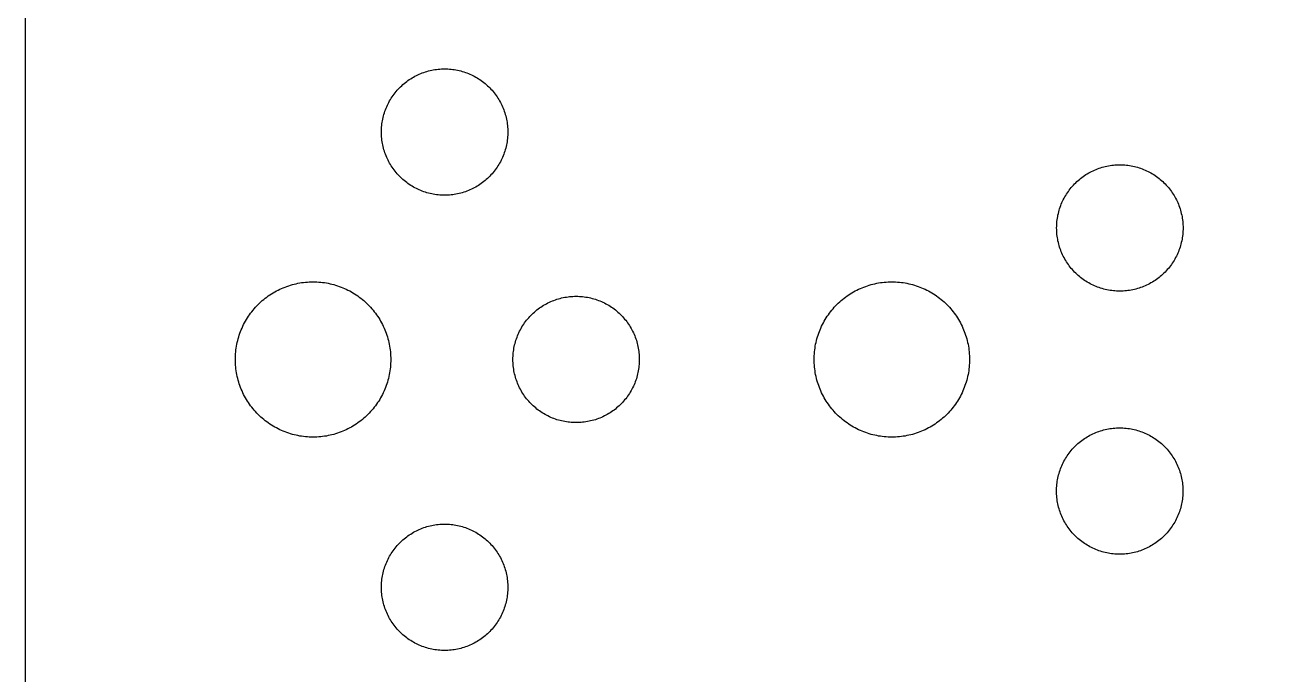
# Model space of a CAD drawing. Extents: x 3 to 63, y 0 to 129.
# Drawn here: x 2.71 to 33.02, y 27.83 to 43.52 of the extents above; entities that cross this region are included whole.
import ezdxf

# ---------------------------------------------------------------- set-up
doc = ezdxf.new("R2010")
doc.units = 0

msp = doc.modelspace()

# ---------------------------------------------------------------- linework, layer by layer
at = {"color": 5, "true_color": 0x0000ff}
msp.add_polyline3d([(63.33134, 0.3175, 0), (63.33134, 128.81762, 0), (2.71119, 128.81762, 0), (2.71119, 0.3175, 0), (63.33134, 0.3175, 0)], close=True, dxfattribs=at)
at = {"color": 34, "true_color": 0x008000}
for points in [[(2.711196, 0.3175, 0), (63.331344, 0.3175, 0), (63.331344, 128.817624, 0), (2.711196, 128.817624, 0), (2.711196, 0.3175, 0)], [(11.311128, 40.937434, 0), (11.311636, 40.976804, 0), (11.31316, 41.01592, 0), (11.3157, 41.055036, 0), (11.319256, 41.094152, 0), (11.323828, 41.133268, 0), (11.329416, 41.17213, 0), (11.335766, 41.210738, 0), (11.343386, 41.249346, 0), (11.352022, 41.2877, 0), (11.36142, 41.3258, 0), (11.371834, 41.363646, 0), (11.383264, 41.401238, 0), (11.39571, 41.438576, 0), (11.409172, 41.475406, 0), (11.423396, 41.511982, 0), (11.438636, 41.54805, 0), (11.454892, 41.583864, 0), (11.47191, 41.61917, 0), (11.489944, 41.654222, 0), (11.508994, 41.688512, 0), (11.528806, 41.722548, 0), (11.54938, 41.755822, 0), (11.57097, 41.788842, 0), (11.593322, 41.8211, 0), (11.616436, 41.85285, 0), (11.640312, 41.883838, 0), (11.665204, 41.914318, 0), (11.690604, 41.94429, 0), (11.71702, 41.973246, 0), (11.743944, 42.001694, 0), (11.771884, 42.029634, 0), (11.800332, 42.056558, 0), (11.829288, 42.082974, 0), (11.85926, 42.108374, 0), (11.88974, 42.133266, 0), (11.920728, 42.157142, 0), (11.952478, 42.180256, 0), (11.984736, 42.202608, 0), (12.017756, 42.224198, 0), (12.05103, 42.244772, 0), (12.085066, 42.264584, 0), (12.119356, 42.283634, 0), (12.154408, 42.301668, 0), (12.189714, 42.318686, 0), (12.225528, 42.334942, 0), (12.261596, 42.350182, 0), (12.298172, 42.364406, 0), (12.335002, 42.377868, 0), (12.37234, 42.390314, 0), (12.409932, 42.401744, 0), (12.447778, 42.412158, 0), (12.485878, 42.421556, 0), (12.524232, 42.430192, 0), (12.56284, 42.437812, 0), (12.601448, 42.444162, 0), (12.64031, 42.44975, 0), (12.679426, 42.454322, 0), (12.718542, 42.457878, 0), (12.757658, 42.460418, 0), (12.796774, 42.461942, 0), (12.836144, 42.46245, 0), (12.875514, 42.461942, 0), (12.91463, 42.460418, 0), (12.953746, 42.457878, 0), (12.992862, 42.454322, 0), (13.031978, 42.44975, 0), (13.07084, 42.444162, 0), (13.109448, 42.437812, 0), (13.148056, 42.430192, 0), (13.18641, 42.421556, 0), (13.22451, 42.412158, 0), (13.262356, 42.401744, 0), (13.299948, 42.390314, 0), (13.337286, 42.377868, 0), (13.374116, 42.364406, 0), (13.410692, 42.350182, 0), (13.44676, 42.334942, 0), (13.482574, 42.318686, 0), (13.51788, 42.301668, 0), (13.552932, 42.283634, 0), (13.587222, 42.264584, 0), (13.621258, 42.244772, 0), (13.654532, 42.224198, 0), (13.687552, 42.202608, 0), (13.71981, 42.180256, 0), (13.75156, 42.157142, 0), (13.782548, 42.133266, 0), (13.813028, 42.108374, 0), (13.843, 42.082974, 0), (13.871956, 42.056558, 0), (13.900404, 42.029634, 0), (13.928344, 42.001694, 0), (13.955268, 41.973246, 0), (13.981684, 41.94429, 0), (14.007084, 41.914318, 0), (14.031976, 41.883838, 0), (14.055852, 41.85285, 0), (14.078966, 41.8211, 0), (14.101318, 41.788842, 0), (14.122908, 41.755822, 0), (14.143482, 41.722548, 0), (14.163294, 41.688512, 0), (14.182344, 41.654222, 0), (14.200378, 41.61917, 0), (14.217396, 41.583864, 0), (14.233652, 41.54805, 0), (14.248892, 41.511982, 0), (14.263116, 41.475406, 0), (14.276578, 41.438576, 0), (14.289024, 41.401238, 0), (14.300454, 41.363646, 0), (14.310868, 41.3258, 0), (14.320266, 41.2877, 0), (14.328902, 41.249346, 0), (14.336522, 41.210738, 0), (14.342872, 41.17213, 0), (14.34846, 41.133268, 0), (14.353032, 41.094152, 0), (14.356588, 41.055036, 0), (14.359128, 41.01592, 0), (14.360652, 40.976804, 0), (14.36116, 40.937434, 0), (14.360652, 40.898064, 0), (14.359128, 40.858948, 0), (14.356588, 40.819832, 0), (14.353032, 40.780716, 0), (14.34846, 40.7416, 0), (14.342872, 40.702738, 0), (14.336522, 40.66413, 0), (14.328902, 40.625522, 0), (14.320266, 40.587168, 0), (14.310868, 40.549068, 0), (14.300454, 40.511222, 0), (14.289024, 40.47363, 0), (14.276578, 40.436292, 0), (14.263116, 40.399462, 0), (14.248892, 40.362886, 0), (14.233652, 40.326818, 0), (14.217396, 40.291004, 0), (14.200378, 40.255698, 0), (14.182344, 40.220646, 0), (14.163294, 40.186356, 0), (14.143482, 40.15232, 0), (14.122908, 40.119046, 0), (14.101318, 40.086026, 0), (14.078966, 40.053768, 0), (14.055852, 40.022018, 0), (14.031976, 39.99103, 0), (14.007084, 39.96055, 0), (13.981684, 39.930578, 0), (13.955268, 39.901622, 0), (13.928344, 39.873174, 0), (13.900404, 39.845234, 0), (13.871956, 39.81831, 0), (13.843, 39.791894, 0), (13.813028, 39.766494, 0), (13.782548, 39.741602, 0), (13.75156, 39.717726, 0), (13.71981, 39.694612, 0), (13.687552, 39.67226, 0), (13.654532, 39.65067, 0), (13.621258, 39.630096, 0), (13.587222, 39.610284, 0), (13.552932, 39.591234, 0), (13.51788, 39.5732, 0), (13.482574, 39.556182, 0), (13.44676, 39.539926, 0), (13.410692, 39.524686, 0), (13.374116, 39.510462, 0), (13.337286, 39.497, 0), (13.299948, 39.484554, 0), (13.262356, 39.473124, 0), (13.22451, 39.46271, 0), (13.18641, 39.453312, 0), (13.148056, 39.444676, 0), (13.109448, 39.437056, 0), (13.07084, 39.430706, 0), (13.031978, 39.425118, 0), (12.992862, 39.420546, 0), (12.953746, 39.41699, 0), (12.91463, 39.41445, 0), (12.875514, 39.412926, 0), (12.836144, 39.412418, 0), (12.796774, 39.412926, 0), (12.757658, 39.41445, 0), (12.718542, 39.41699, 0), (12.679426, 39.420546, 0), (12.64031, 39.425118, 0), (12.601448, 39.430706, 0), (12.56284, 39.437056, 0), (12.524232, 39.444676, 0), (12.485878, 39.453312, 0), (12.447778, 39.46271, 0), (12.409932, 39.473124, 0), (12.37234, 39.484554, 0), (12.335002, 39.497, 0), (12.298172, 39.510462, 0), (12.261596, 39.524686, 0), (12.225528, 39.539926, 0), (12.189714, 39.556182, 0), (12.154408, 39.5732, 0), (12.119356, 39.591234, 0), (12.085066, 39.610284, 0), (12.05103, 39.630096, 0), (12.017756, 39.65067, 0), (11.984736, 39.67226, 0), (11.952478, 39.694612, 0), (11.920728, 39.717726, 0), (11.88974, 39.741602, 0), (11.85926, 39.766494, 0), (11.829288, 39.791894, 0), (11.800332, 39.81831, 0), (11.771884, 39.845234, 0), (11.743944, 39.873174, 0), (11.71702, 39.901622, 0), (11.690604, 39.930578, 0), (11.665204, 39.96055, 0), (11.640312, 39.99103, 0), (11.616436, 40.022018, 0), (11.593322, 40.053768, 0), (11.57097, 40.086026, 0), (11.54938, 40.119046, 0), (11.528806, 40.15232, 0), (11.508994, 40.186356, 0), (11.489944, 40.220646, 0), (11.47191, 40.255698, 0), (11.454892, 40.291004, 0), (11.438636, 40.326818, 0), (11.423396, 40.362886, 0), (11.409172, 40.399462, 0), (11.39571, 40.436292, 0), (11.383264, 40.47363, 0), (11.371834, 40.511222, 0), (11.36142, 40.549068, 0), (11.352022, 40.587168, 0), (11.343386, 40.625522, 0), (11.335766, 40.66413, 0), (11.329416, 40.702738, 0), (11.323828, 40.7416, 0), (11.319256, 40.780716, 0), (11.3157, 40.819832, 0), (11.31316, 40.858948, 0), (11.311636, 40.898064, 0), (11.311128, 40.937434, 0)], [(27.609292, 38.622478, 0), (27.6098, 38.661848, 0), (27.611324, 38.700964, 0), (27.613864, 38.74008, 0), (27.61742, 38.779196, 0), (27.621992, 38.818312, 0), (27.62758, 38.857174, 0), (27.63393, 38.895782, 0), (27.64155, 38.93439, 0), (27.650186, 38.972744, 0), (27.659584, 39.010844, 0), (27.669998, 39.04869, 0), (27.681428, 39.086282, 0), (27.693874, 39.12362, 0), (27.707336, 39.16045, 0), (27.72156, 39.197026, 0), (27.7368, 39.233094, 0), (27.753056, 39.268908, 0), (27.770074, 39.304214, 0), (27.788108, 39.339266, 0), (27.807158, 39.373556, 0), (27.82697, 39.407592, 0), (27.847544, 39.440866, 0), (27.869134, 39.473886, 0), (27.891486, 39.506144, 0), (27.9146, 39.537894, 0), (27.938476, 39.568882, 0), (27.963368, 39.599362, 0), (27.988768, 39.629334, 0), (28.015184, 39.65829, 0), (28.042108, 39.686738, 0), (28.070048, 39.714678, 0), (28.098496, 39.741602, 0), (28.127452, 39.768018, 0), (28.157424, 39.793418, 0), (28.187904, 39.81831, 0), (28.218892, 39.842186, 0), (28.250642, 39.8653, 0), (28.2829, 39.887652, 0), (28.31592, 39.909242, 0), (28.349194, 39.929816, 0), (28.38323, 39.949628, 0), (28.41752, 39.968678, 0), (28.452572, 39.986712, 0), (28.487878, 40.00373, 0), (28.523692, 40.019986, 0), (28.55976, 40.035226, 0), (28.596336, 40.04945, 0), (28.633166, 40.062912, 0), (28.670504, 40.075358, 0), (28.708096, 40.086788, 0), (28.745942, 40.097202, 0), (28.784042, 40.1066, 0), (28.822396, 40.115236, 0), (28.861004, 40.122856, 0), (28.899612, 40.129206, 0), (28.938474, 40.134794, 0), (28.97759, 40.139366, 0), (29.016706, 40.142922, 0), (29.055822, 40.145462, 0), (29.094938, 40.146986, 0), (29.134308, 40.147494, 0), (29.173678, 40.146986, 0), (29.212794, 40.145462, 0), (29.25191, 40.142922, 0), (29.291026, 40.139366, 0), (29.330142, 40.134794, 0), (29.369004, 40.129206, 0), (29.407612, 40.122856, 0), (29.44622, 40.115236, 0), (29.484574, 40.1066, 0), (29.522674, 40.097202, 0), (29.56052, 40.086788, 0), (29.598112, 40.075358, 0), (29.63545, 40.062912, 0), (29.67228, 40.04945, 0), (29.708856, 40.035226, 0), (29.744924, 40.019986, 0), (29.780738, 40.00373, 0), (29.816044, 39.986712, 0), (29.851096, 39.968678, 0), (29.885386, 39.949628, 0), (29.919422, 39.929816, 0), (29.952696, 39.909242, 0), (29.985716, 39.887652, 0), (30.017974, 39.8653, 0), (30.049724, 39.842186, 0), (30.080712, 39.81831, 0), (30.111192, 39.793418, 0), (30.141164, 39.768018, 0), (30.17012, 39.741602, 0), (30.198568, 39.714678, 0), (30.226508, 39.686738, 0), (30.253432, 39.65829, 0), (30.279848, 39.629334, 0), (30.305248, 39.599362, 0), (30.33014, 39.568882, 0), (30.354016, 39.537894, 0), (30.37713, 39.506144, 0), (30.399482, 39.473886, 0), (30.421072, 39.440866, 0), (30.441646, 39.407592, 0), (30.461458, 39.373556, 0), (30.480508, 39.339266, 0), (30.498542, 39.304214, 0), (30.51556, 39.268908, 0), (30.531816, 39.233094, 0), (30.547056, 39.197026, 0), (30.56128, 39.16045, 0), (30.574742, 39.12362, 0), (30.587188, 39.086282, 0), (30.598618, 39.04869, 0), (30.609032, 39.010844, 0), (30.61843, 38.972744, 0), (30.627066, 38.93439, 0), (30.634686, 38.895782, 0), (30.641036, 38.857174, 0), (30.646624, 38.818312, 0), (30.651196, 38.779196, 0), (30.654752, 38.74008, 0), (30.657292, 38.700964, 0), (30.658816, 38.661848, 0), (30.659324, 38.622478, 0), (30.658816, 38.583108, 0), (30.657292, 38.543992, 0), (30.654752, 38.504876, 0), (30.651196, 38.46576, 0), (30.646624, 38.426644, 0), (30.641036, 38.387782, 0), (30.634686, 38.349174, 0), (30.627066, 38.310566, 0), (30.61843, 38.272212, 0), (30.609032, 38.234112, 0), (30.598618, 38.196266, 0), (30.587188, 38.158674, 0), (30.574742, 38.121336, 0), (30.56128, 38.084506, 0), (30.547056, 38.04793, 0), (30.531816, 38.011862, 0), (30.51556, 37.976048, 0), (30.498542, 37.940742, 0), (30.480508, 37.90569, 0), (30.461458, 37.8714, 0), (30.441646, 37.837364, 0), (30.421072, 37.80409, 0), (30.399482, 37.77107, 0), (30.37713, 37.738812, 0), (30.354016, 37.707062, 0), (30.33014, 37.676074, 0), (30.305248, 37.645594, 0), (30.279848, 37.615622, 0), (30.253432, 37.586666, 0), (30.226508, 37.558218, 0), (30.198568, 37.530278, 0), (30.17012, 37.503354, 0), (30.141164, 37.476938, 0), (30.111192, 37.451538, 0), (30.080712, 37.426646, 0), (30.049724, 37.40277, 0), (30.017974, 37.379656, 0), (29.985716, 37.357304, 0), (29.952696, 37.335714, 0), (29.919422, 37.31514, 0), (29.885386, 37.295328, 0), (29.851096, 37.276278, 0), (29.816044, 37.258244, 0), (29.780738, 37.241226, 0), (29.744924, 37.22497, 0), (29.708856, 37.20973, 0), (29.67228, 37.195506, 0), (29.63545, 37.182044, 0), (29.598112, 37.169598, 0), (29.56052, 37.158168, 0), (29.522674, 37.147754, 0), (29.484574, 37.138356, 0), (29.44622, 37.12972, 0), (29.407612, 37.1221, 0), (29.369004, 37.11575, 0), (29.330142, 37.110162, 0), (29.291026, 37.10559, 0), (29.25191, 37.102034, 0), (29.212794, 37.099494, 0), (29.173678, 37.09797, 0), (29.134308, 37.097462, 0), (29.094938, 37.09797, 0), (29.055822, 37.099494, 0), (29.016706, 37.102034, 0), (28.97759, 37.10559, 0), (28.938474, 37.110162, 0), (28.899612, 37.11575, 0), (28.861004, 37.1221, 0), (28.822396, 37.12972, 0), (28.784042, 37.138356, 0), (28.745942, 37.147754, 0), (28.708096, 37.158168, 0), (28.670504, 37.169598, 0), (28.633166, 37.182044, 0), (28.596336, 37.195506, 0), (28.55976, 37.20973, 0), (28.523692, 37.22497, 0), (28.487878, 37.241226, 0), (28.452572, 37.258244, 0), (28.41752, 37.276278, 0), (28.38323, 37.295328, 0), (28.349194, 37.31514, 0), (28.31592, 37.335714, 0), (28.2829, 37.357304, 0), (28.250642, 37.379656, 0), (28.218892, 37.40277, 0), (28.187904, 37.426646, 0), (28.157424, 37.451538, 0), (28.127452, 37.476938, 0), (28.098496, 37.503354, 0), (28.070048, 37.530278, 0), (28.042108, 37.558218, 0), (28.015184, 37.586666, 0), (27.988768, 37.615622, 0), (27.963368, 37.645594, 0), (27.938476, 37.676074, 0), (27.9146, 37.707062, 0), (27.891486, 37.738812, 0), (27.869134, 37.77107, 0), (27.847544, 37.80409, 0), (27.82697, 37.837364, 0), (27.807158, 37.8714, 0), (27.788108, 37.90569, 0), (27.770074, 37.940742, 0), (27.753056, 37.976048, 0), (27.7368, 38.011862, 0), (27.72156, 38.04793, 0), (27.707336, 38.084506, 0), (27.693874, 38.121336, 0), (27.681428, 38.158674, 0), (27.669998, 38.196266, 0), (27.659584, 38.234112, 0), (27.650186, 38.272212, 0), (27.64155, 38.310566, 0), (27.63393, 38.349174, 0), (27.62758, 38.387782, 0), (27.621992, 38.426644, 0), (27.61742, 38.46576, 0), (27.613864, 38.504876, 0), (27.611324, 38.543992, 0), (27.6098, 38.583108, 0), (27.609292, 38.622478, 0)], [(7.786116, 35.447478, 0), (7.786624, 35.493452, 0), (7.788402, 35.539426, 0), (7.791196, 35.5854, 0), (7.79526, 35.631374, 0), (7.80034, 35.677094, 0), (7.806436, 35.72256, 0), (7.813802, 35.768026, 0), (7.822184, 35.813238, 0), (7.831582, 35.858196, 0), (7.84225, 35.903154, 0), (7.853934, 35.947604, 0), (7.866888, 35.9918, 0), (7.880858, 36.035742, 0), (7.895844, 36.079176, 0), (7.911846, 36.122356, 0), (7.928864, 36.165028, 0), (7.946898, 36.207192, 0), (7.966202, 36.249102, 0), (7.986268, 36.290504, 0), (8.007604, 36.331398, 0), (8.029702, 36.371784, 0), (8.052816, 36.411408, 0), (8.076946, 36.450524, 0), (8.102092, 36.489132, 0), (8.128254, 36.527232, 0), (8.155178, 36.564316, 0), (8.182864, 36.601146, 0), (8.21182, 36.63696, 0), (8.241284, 36.672266, 0), (8.271764, 36.706556, 0), (8.30326, 36.740338, 0), (8.335264, 36.773358, 0), (8.368284, 36.805362, 0), (8.402066, 36.836858, 0), (8.436356, 36.867338, 0), (8.471662, 36.896802, 0), (8.507476, 36.925758, 0), (8.544306, 36.953444, 0), (8.58139, 36.980368, 0), (8.61949, 37.00653, 0), (8.658098, 37.031676, 0), (8.697214, 37.055806, 0), (8.736838, 37.07892, 0), (8.777224, 37.101018, 0), (8.818118, 37.122354, 0), (8.85952, 37.14242, 0), (8.90143, 37.161724, 0), (8.943594, 37.179758, 0), (8.986266, 37.196776, 0), (9.029446, 37.212778, 0), (9.07288, 37.227764, 0), (9.116822, 37.241734, 0), (9.161018, 37.254688, 0), (9.205468, 37.266372, 0), (9.250426, 37.27704, 0), (9.295384, 37.286438, 0), (9.340596, 37.29482, 0), (9.386062, 37.302186, 0), (9.431528, 37.308282, 0), (9.477248, 37.313362, 0), (9.523222, 37.317426, 0), (9.569196, 37.32022, 0), (9.61517, 37.321998, 0), (9.661144, 37.322506, 0), (9.707118, 37.321998, 0), (9.753092, 37.32022, 0), (9.799066, 37.317426, 0), (9.84504, 37.313362, 0), (9.89076, 37.308282, 0), (9.936226, 37.302186, 0), (9.981692, 37.29482, 0), (10.026904, 37.286438, 0), (10.071862, 37.27704, 0), (10.11682, 37.266372, 0), (10.16127, 37.254688, 0), (10.205466, 37.241734, 0), (10.249408, 37.227764, 0), (10.292842, 37.212778, 0), (10.336022, 37.196776, 0), (10.378694, 37.179758, 0), (10.420858, 37.161724, 0), (10.462768, 37.14242, 0), (10.50417, 37.122354, 0), (10.545064, 37.101018, 0), (10.58545, 37.07892, 0), (10.625074, 37.055806, 0), (10.66419, 37.031676, 0), (10.702798, 37.00653, 0), (10.740898, 36.980368, 0), (10.777982, 36.953444, 0), (10.814812, 36.925758, 0), (10.850626, 36.896802, 0), (10.885932, 36.867338, 0), (10.920222, 36.836858, 0), (10.954004, 36.805362, 0), (10.987024, 36.773358, 0), (11.019028, 36.740338, 0), (11.050524, 36.706556, 0), (11.081004, 36.672266, 0), (11.110468, 36.63696, 0), (11.139424, 36.601146, 0), (11.16711, 36.564316, 0), (11.194034, 36.527232, 0), (11.220196, 36.489132, 0), (11.245342, 36.450524, 0), (11.269472, 36.411408, 0), (11.292586, 36.371784, 0), (11.314684, 36.331398, 0), (11.33602, 36.290504, 0), (11.356086, 36.249102, 0), (11.37539, 36.207192, 0), (11.393424, 36.165028, 0), (11.410442, 36.122356, 0), (11.426444, 36.079176, 0), (11.44143, 36.035742, 0), (11.4554, 35.9918, 0), (11.468354, 35.947604, 0), (11.480038, 35.903154, 0), (11.490706, 35.858196, 0), (11.500104, 35.813238, 0), (11.508486, 35.768026, 0), (11.515852, 35.72256, 0), (11.521948, 35.677094, 0), (11.527028, 35.631374, 0), (11.531092, 35.5854, 0), (11.533886, 35.539426, 0), (11.535664, 35.493452, 0), (11.536172, 35.447478, 0), (11.535664, 35.401504, 0), (11.533886, 35.35553, 0), (11.531092, 35.309556, 0), (11.527028, 35.263582, 0), (11.521948, 35.217862, 0), (11.515852, 35.172396, 0), (11.508486, 35.12693, 0), (11.500104, 35.081718, 0), (11.490706, 35.03676, 0), (11.480038, 34.991802, 0), (11.468354, 34.947352, 0), (11.4554, 34.903156, 0), (11.44143, 34.859214, 0), (11.426444, 34.81578, 0), (11.410442, 34.7726, 0), (11.393424, 34.729928, 0), (11.37539, 34.687764, 0), (11.356086, 34.645854, 0), (11.33602, 34.604452, 0), (11.314684, 34.563558, 0), (11.292586, 34.523172, 0), (11.269472, 34.483548, 0), (11.245342, 34.444432, 0), (11.220196, 34.405824, 0), (11.194034, 34.367724, 0), (11.16711, 34.33064, 0), (11.139424, 34.29381, 0), (11.110468, 34.257996, 0), (11.081004, 34.22269, 0), (11.050524, 34.1884, 0), (11.019028, 34.154618, 0), (10.987024, 34.121598, 0), (10.954004, 34.089594, 0), (10.920222, 34.058098, 0), (10.885932, 34.027618, 0), (10.850626, 33.998154, 0), (10.814812, 33.969198, 0), (10.777982, 33.941512, 0), (10.740898, 33.914588, 0), (10.702798, 33.888426, 0), (10.66419, 33.86328, 0), (10.625074, 33.83915, 0), (10.58545, 33.816036, 0), (10.545064, 33.793938, 0), (10.50417, 33.772602, 0), (10.462768, 33.752536, 0), (10.420858, 33.733232, 0), (10.378694, 33.715198, 0), (10.336022, 33.69818, 0), (10.292842, 33.682178, 0), (10.249408, 33.667192, 0), (10.205466, 33.653222, 0), (10.16127, 33.640268, 0), (10.11682, 33.628584, 0), (10.071862, 33.617916, 0), (10.026904, 33.608518, 0), (9.981692, 33.600136, 0), (9.936226, 33.59277, 0), (9.89076, 33.586674, 0), (9.84504, 33.581594, 0), (9.799066, 33.57753, 0), (9.753092, 33.574736, 0), (9.707118, 33.572958, 0), (9.661144, 33.57245, 0), (9.61517, 33.572958, 0), (9.569196, 33.574736, 0), (9.523222, 33.57753, 0), (9.477248, 33.581594, 0), (9.431528, 33.586674, 0), (9.386062, 33.59277, 0), (9.340596, 33.600136, 0), (9.295384, 33.608518, 0), (9.250426, 33.617916, 0), (9.205468, 33.628584, 0), (9.161018, 33.640268, 0), (9.116822, 33.653222, 0), (9.07288, 33.667192, 0), (9.029446, 33.682178, 0), (8.986266, 33.69818, 0), (8.943594, 33.715198, 0), (8.90143, 33.733232, 0), (8.85952, 33.752536, 0), (8.818118, 33.772602, 0), (8.777224, 33.793938, 0), (8.736838, 33.816036, 0), (8.697214, 33.83915, 0), (8.658098, 33.86328, 0), (8.61949, 33.888426, 0), (8.58139, 33.914588, 0), (8.544306, 33.941512, 0), (8.507476, 33.969198, 0), (8.471662, 33.998154, 0), (8.436356, 34.027618, 0), (8.402066, 34.058098, 0), (8.368284, 34.089594, 0), (8.335264, 34.121598, 0), (8.30326, 34.154618, 0), (8.271764, 34.1884, 0), (8.241284, 34.22269, 0), (8.21182, 34.257996, 0), (8.182864, 34.29381, 0), (8.155178, 34.33064, 0), (8.128254, 34.367724, 0), (8.102092, 34.405824, 0), (8.076946, 34.444432, 0), (8.052816, 34.483548, 0), (8.029702, 34.523172, 0), (8.007604, 34.563558, 0), (7.986268, 34.604452, 0), (7.966202, 34.645854, 0), (7.946898, 34.687764, 0), (7.928864, 34.729928, 0), (7.911846, 34.7726, 0), (7.895844, 34.81578, 0), (7.880858, 34.859214, 0), (7.866888, 34.903156, 0), (7.853934, 34.947352, 0), (7.84225, 34.991802, 0), (7.831582, 35.03676, 0), (7.822184, 35.081718, 0), (7.813802, 35.12693, 0), (7.806436, 35.172396, 0), (7.80034, 35.217862, 0), (7.79526, 35.263582, 0), (7.791196, 35.309556, 0), (7.788402, 35.35553, 0), (7.786624, 35.401504, 0), (7.786116, 35.447478, 0)], [(21.756116, 35.447478, 0), (21.756624, 35.493452, 0), (21.758402, 35.539426, 0), (21.761196, 35.5854, 0), (21.76526, 35.631374, 0), (21.77034, 35.677094, 0), (21.776436, 35.72256, 0), (21.783802, 35.768026, 0), (21.792184, 35.813238, 0), (21.801582, 35.858196, 0), (21.81225, 35.903154, 0), (21.823934, 35.947604, 0), (21.836888, 35.9918, 0), (21.850858, 36.035742, 0), (21.865844, 36.079176, 0), (21.881846, 36.122356, 0), (21.898864, 36.165028, 0), (21.916898, 36.207192, 0), (21.936202, 36.249102, 0), (21.956268, 36.290504, 0), (21.977604, 36.331398, 0), (21.999702, 36.371784, 0), (22.022816, 36.411408, 0), (22.046946, 36.450524, 0), (22.072092, 36.489132, 0), (22.098254, 36.527232, 0), (22.125178, 36.564316, 0), (22.152864, 36.601146, 0), (22.18182, 36.63696, 0), (22.211284, 36.672266, 0), (22.241764, 36.706556, 0), (22.27326, 36.740338, 0), (22.305264, 36.773358, 0), (22.338284, 36.805362, 0), (22.372066, 36.836858, 0), (22.406356, 36.867338, 0), (22.441662, 36.896802, 0), (22.477476, 36.925758, 0), (22.514306, 36.953444, 0), (22.55139, 36.980368, 0), (22.58949, 37.00653, 0), (22.628098, 37.031676, 0), (22.667214, 37.055806, 0), (22.706838, 37.07892, 0), (22.747224, 37.101018, 0), (22.788118, 37.122354, 0), (22.82952, 37.14242, 0), (22.87143, 37.161724, 0), (22.913594, 37.179758, 0), (22.956266, 37.196776, 0), (22.999446, 37.212778, 0), (23.04288, 37.227764, 0), (23.086822, 37.241734, 0), (23.131018, 37.254688, 0), (23.175468, 37.266372, 0), (23.220426, 37.27704, 0), (23.265384, 37.286438, 0), (23.310596, 37.29482, 0), (23.356062, 37.302186, 0), (23.401528, 37.308282, 0), (23.447248, 37.313362, 0), (23.493222, 37.317426, 0), (23.539196, 37.32022, 0), (23.58517, 37.321998, 0), (23.631144, 37.322506, 0), (23.677118, 37.321998, 0), (23.723092, 37.32022, 0), (23.769066, 37.317426, 0), (23.81504, 37.313362, 0), (23.86076, 37.308282, 0), (23.906226, 37.302186, 0), (23.951692, 37.29482, 0), (23.996904, 37.286438, 0), (24.041862, 37.27704, 0), (24.08682, 37.266372, 0), (24.13127, 37.254688, 0), (24.175466, 37.241734, 0), (24.219408, 37.227764, 0), (24.262842, 37.212778, 0), (24.306022, 37.196776, 0), (24.348694, 37.179758, 0), (24.390858, 37.161724, 0), (24.432768, 37.14242, 0), (24.47417, 37.122354, 0), (24.515064, 37.101018, 0), (24.55545, 37.07892, 0), (24.595074, 37.055806, 0), (24.63419, 37.031676, 0), (24.672798, 37.00653, 0), (24.710898, 36.980368, 0), (24.747982, 36.953444, 0), (24.784812, 36.925758, 0), (24.820626, 36.896802, 0), (24.855932, 36.867338, 0), (24.890222, 36.836858, 0), (24.924004, 36.805362, 0), (24.957024, 36.773358, 0), (24.989028, 36.740338, 0), (25.020524, 36.706556, 0), (25.051004, 36.672266, 0), (25.080468, 36.63696, 0), (25.109424, 36.601146, 0), (25.13711, 36.564316, 0), (25.164034, 36.527232, 0), (25.190196, 36.489132, 0), (25.215342, 36.450524, 0), (25.239472, 36.411408, 0), (25.262586, 36.371784, 0), (25.284684, 36.331398, 0), (25.30602, 36.290504, 0), (25.326086, 36.249102, 0), (25.34539, 36.207192, 0), (25.363424, 36.165028, 0), (25.380442, 36.122356, 0), (25.396444, 36.079176, 0), (25.41143, 36.035742, 0), (25.4254, 35.9918, 0), (25.438354, 35.947604, 0), (25.450038, 35.903154, 0), (25.460706, 35.858196, 0), (25.470104, 35.813238, 0), (25.478486, 35.768026, 0), (25.485852, 35.72256, 0), (25.491948, 35.677094, 0), (25.497028, 35.631374, 0), (25.501092, 35.5854, 0), (25.503886, 35.539426, 0), (25.505664, 35.493452, 0), (25.506172, 35.447478, 0), (25.505664, 35.401504, 0), (25.503886, 35.35553, 0), (25.501092, 35.309556, 0), (25.497028, 35.263582, 0), (25.491948, 35.217862, 0), (25.485852, 35.172396, 0), (25.478486, 35.12693, 0), (25.470104, 35.081718, 0), (25.460706, 35.03676, 0), (25.450038, 34.991802, 0), (25.438354, 34.947352, 0), (25.4254, 34.903156, 0), (25.41143, 34.859214, 0), (25.396444, 34.81578, 0), (25.380442, 34.7726, 0), (25.363424, 34.729928, 0), (25.34539, 34.687764, 0), (25.326086, 34.645854, 0), (25.30602, 34.604452, 0), (25.284684, 34.563558, 0), (25.262586, 34.523172, 0), (25.239472, 34.483548, 0), (25.215342, 34.444432, 0), (25.190196, 34.405824, 0), (25.164034, 34.367724, 0), (25.13711, 34.33064, 0), (25.109424, 34.29381, 0), (25.080468, 34.257996, 0), (25.051004, 34.22269, 0), (25.020524, 34.1884, 0), (24.989028, 34.154618, 0), (24.957024, 34.121598, 0), (24.924004, 34.089594, 0), (24.890222, 34.058098, 0), (24.855932, 34.027618, 0), (24.820626, 33.998154, 0), (24.784812, 33.969198, 0), (24.747982, 33.941512, 0), (24.710898, 33.914588, 0), (24.672798, 33.888426, 0), (24.63419, 33.86328, 0), (24.595074, 33.83915, 0), (24.55545, 33.816036, 0), (24.515064, 33.793938, 0), (24.47417, 33.772602, 0), (24.432768, 33.752536, 0), (24.390858, 33.733232, 0), (24.348694, 33.715198, 0), (24.306022, 33.69818, 0), (24.262842, 33.682178, 0), (24.219408, 33.667192, 0), (24.175466, 33.653222, 0), (24.13127, 33.640268, 0), (24.08682, 33.628584, 0), (24.041862, 33.617916, 0), (23.996904, 33.608518, 0), (23.951692, 33.600136, 0), (23.906226, 33.59277, 0), (23.86076, 33.586674, 0), (23.81504, 33.581594, 0), (23.769066, 33.57753, 0), (23.723092, 33.574736, 0), (23.677118, 33.572958, 0), (23.631144, 33.57245, 0), (23.58517, 33.572958, 0), (23.539196, 33.574736, 0), (23.493222, 33.57753, 0), (23.447248, 33.581594, 0), (23.401528, 33.586674, 0), (23.356062, 33.59277, 0), (23.310596, 33.600136, 0), (23.265384, 33.608518, 0), (23.220426, 33.617916, 0), (23.175468, 33.628584, 0), (23.131018, 33.640268, 0), (23.086822, 33.653222, 0), (23.04288, 33.667192, 0), (22.999446, 33.682178, 0), (22.956266, 33.69818, 0), (22.913594, 33.715198, 0), (22.87143, 33.733232, 0), (22.82952, 33.752536, 0), (22.788118, 33.772602, 0), (22.747224, 33.793938, 0), (22.706838, 33.816036, 0), (22.667214, 33.83915, 0), (22.628098, 33.86328, 0), (22.58949, 33.888426, 0), (22.55139, 33.914588, 0), (22.514306, 33.941512, 0), (22.477476, 33.969198, 0), (22.441662, 33.998154, 0), (22.406356, 34.027618, 0), (22.372066, 34.058098, 0), (22.338284, 34.089594, 0), (22.305264, 34.121598, 0), (22.27326, 34.154618, 0), (22.241764, 34.1884, 0), (22.211284, 34.22269, 0), (22.18182, 34.257996, 0), (22.152864, 34.29381, 0), (22.125178, 34.33064, 0), (22.098254, 34.367724, 0), (22.072092, 34.405824, 0), (22.046946, 34.444432, 0), (22.022816, 34.483548, 0), (21.999702, 34.523172, 0), (21.977604, 34.563558, 0), (21.956268, 34.604452, 0), (21.936202, 34.645854, 0), (21.916898, 34.687764, 0), (21.898864, 34.729928, 0), (21.881846, 34.7726, 0), (21.865844, 34.81578, 0), (21.850858, 34.859214, 0), (21.836888, 34.903156, 0), (21.823934, 34.947352, 0), (21.81225, 34.991802, 0), (21.801582, 35.03676, 0), (21.792184, 35.081718, 0), (21.783802, 35.12693, 0), (21.776436, 35.172396, 0), (21.77034, 35.217862, 0), (21.76526, 35.263582, 0), (21.761196, 35.309556, 0), (21.758402, 35.35553, 0), (21.756624, 35.401504, 0), (21.756116, 35.447478, 0)], [(14.486128, 35.447478, 0), (14.486636, 35.486848, 0), (14.48816, 35.525964, 0), (14.4907, 35.56508, 0), (14.494256, 35.604196, 0), (14.498828, 35.643312, 0), (14.504416, 35.682174, 0), (14.510766, 35.720782, 0), (14.518386, 35.75939, 0), (14.527022, 35.797744, 0), (14.53642, 35.835844, 0), (14.546834, 35.87369, 0), (14.558264, 35.911282, 0), (14.57071, 35.94862, 0), (14.584172, 35.98545, 0), (14.598396, 36.022026, 0), (14.613636, 36.058094, 0), (14.629892, 36.093908, 0), (14.64691, 36.129214, 0), (14.664944, 36.164266, 0), (14.683994, 36.198556, 0), (14.703806, 36.232592, 0), (14.72438, 36.265866, 0), (14.74597, 36.298886, 0), (14.768322, 36.331144, 0), (14.791436, 36.362894, 0), (14.815312, 36.393882, 0), (14.840204, 36.424362, 0), (14.865604, 36.454334, 0), (14.89202, 36.48329, 0), (14.918944, 36.511738, 0), (14.946884, 36.539678, 0), (14.975332, 36.566602, 0), (15.004288, 36.593018, 0), (15.03426, 36.618418, 0), (15.06474, 36.64331, 0), (15.095728, 36.667186, 0), (15.127478, 36.6903, 0), (15.159736, 36.712652, 0), (15.192756, 36.734242, 0), (15.22603, 36.754816, 0), (15.260066, 36.774628, 0), (15.294356, 36.793678, 0), (15.329408, 36.811712, 0), (15.364714, 36.82873, 0), (15.400528, 36.844986, 0), (15.436596, 36.860226, 0), (15.473172, 36.87445, 0), (15.510002, 36.887912, 0), (15.54734, 36.900358, 0), (15.584932, 36.911788, 0), (15.622778, 36.922202, 0), (15.660878, 36.9316, 0), (15.699232, 36.940236, 0), (15.73784, 36.947856, 0), (15.776448, 36.954206, 0), (15.81531, 36.959794, 0), (15.854426, 36.964366, 0), (15.893542, 36.967922, 0), (15.932658, 36.970462, 0), (15.971774, 36.971986, 0), (16.011144, 36.972494, 0), (16.050514, 36.971986, 0), (16.08963, 36.970462, 0), (16.128746, 36.967922, 0), (16.167862, 36.964366, 0), (16.206978, 36.959794, 0), (16.24584, 36.954206, 0), (16.284448, 36.947856, 0), (16.323056, 36.940236, 0), (16.36141, 36.9316, 0), (16.39951, 36.922202, 0), (16.437356, 36.911788, 0), (16.474948, 36.900358, 0), (16.512286, 36.887912, 0), (16.549116, 36.87445, 0), (16.585692, 36.860226, 0), (16.62176, 36.844986, 0), (16.657574, 36.82873, 0), (16.69288, 36.811712, 0), (16.727932, 36.793678, 0), (16.762222, 36.774628, 0), (16.796258, 36.754816, 0), (16.829532, 36.734242, 0), (16.862552, 36.712652, 0), (16.89481, 36.6903, 0), (16.92656, 36.667186, 0), (16.957548, 36.64331, 0), (16.988028, 36.618418, 0), (17.018, 36.593018, 0), (17.046956, 36.566602, 0), (17.075404, 36.539678, 0), (17.103344, 36.511738, 0), (17.130268, 36.48329, 0), (17.156684, 36.454334, 0), (17.182084, 36.424362, 0), (17.206976, 36.393882, 0), (17.230852, 36.362894, 0), (17.253966, 36.331144, 0), (17.276318, 36.298886, 0), (17.297908, 36.265866, 0), (17.318482, 36.232592, 0), (17.338294, 36.198556, 0), (17.357344, 36.164266, 0), (17.375378, 36.129214, 0), (17.392396, 36.093908, 0), (17.408652, 36.058094, 0), (17.423892, 36.022026, 0), (17.438116, 35.98545, 0), (17.451578, 35.94862, 0), (17.464024, 35.911282, 0), (17.475454, 35.87369, 0), (17.485868, 35.835844, 0), (17.495266, 35.797744, 0), (17.503902, 35.75939, 0), (17.511522, 35.720782, 0), (17.517872, 35.682174, 0), (17.52346, 35.643312, 0), (17.528032, 35.604196, 0), (17.531588, 35.56508, 0), (17.534128, 35.525964, 0), (17.535652, 35.486848, 0), (17.53616, 35.447478, 0), (17.535652, 35.408108, 0), (17.534128, 35.368992, 0), (17.531588, 35.329876, 0), (17.528032, 35.29076, 0), (17.52346, 35.251644, 0), (17.517872, 35.212782, 0), (17.511522, 35.174174, 0), (17.503902, 35.135566, 0), (17.495266, 35.097212, 0), (17.485868, 35.059112, 0), (17.475454, 35.021266, 0), (17.464024, 34.983674, 0), (17.451578, 34.946336, 0), (17.438116, 34.909506, 0), (17.423892, 34.87293, 0), (17.408652, 34.836862, 0), (17.392396, 34.801048, 0), (17.375378, 34.765742, 0), (17.357344, 34.73069, 0), (17.338294, 34.6964, 0), (17.318482, 34.662364, 0), (17.297908, 34.62909, 0), (17.276318, 34.59607, 0), (17.253966, 34.563812, 0), (17.230852, 34.532062, 0), (17.206976, 34.501074, 0), (17.182084, 34.470594, 0), (17.156684, 34.440622, 0), (17.130268, 34.411666, 0), (17.103344, 34.383218, 0), (17.075404, 34.355278, 0), (17.046956, 34.328354, 0), (17.018, 34.301938, 0), (16.988028, 34.276538, 0), (16.957548, 34.251646, 0), (16.92656, 34.22777, 0), (16.89481, 34.204656, 0), (16.862552, 34.182304, 0), (16.829532, 34.160714, 0), (16.796258, 34.14014, 0), (16.762222, 34.120328, 0), (16.727932, 34.101278, 0), (16.69288, 34.083244, 0), (16.657574, 34.066226, 0), (16.62176, 34.04997, 0), (16.585692, 34.03473, 0), (16.549116, 34.020506, 0), (16.512286, 34.007044, 0), (16.474948, 33.994598, 0), (16.437356, 33.983168, 0), (16.39951, 33.972754, 0), (16.36141, 33.963356, 0), (16.323056, 33.95472, 0), (16.284448, 33.9471, 0), (16.24584, 33.94075, 0), (16.206978, 33.935162, 0), (16.167862, 33.93059, 0), (16.128746, 33.927034, 0), (16.08963, 33.924494, 0), (16.050514, 33.92297, 0), (16.011144, 33.922462, 0), (15.971774, 33.92297, 0), (15.932658, 33.924494, 0), (15.893542, 33.927034, 0), (15.854426, 33.93059, 0), (15.81531, 33.935162, 0), (15.776448, 33.94075, 0), (15.73784, 33.9471, 0), (15.699232, 33.95472, 0), (15.660878, 33.963356, 0), (15.622778, 33.972754, 0), (15.584932, 33.983168, 0), (15.54734, 33.994598, 0), (15.510002, 34.007044, 0), (15.473172, 34.020506, 0), (15.436596, 34.03473, 0), (15.400528, 34.04997, 0), (15.364714, 34.066226, 0), (15.329408, 34.083244, 0), (15.294356, 34.101278, 0), (15.260066, 34.120328, 0), (15.22603, 34.14014, 0), (15.192756, 34.160714, 0), (15.159736, 34.182304, 0), (15.127478, 34.204656, 0), (15.095728, 34.22777, 0), (15.06474, 34.251646, 0), (15.03426, 34.276538, 0), (15.004288, 34.301938, 0), (14.975332, 34.328354, 0), (14.946884, 34.355278, 0), (14.918944, 34.383218, 0), (14.89202, 34.411666, 0), (14.865604, 34.440622, 0), (14.840204, 34.470594, 0), (14.815312, 34.501074, 0), (14.791436, 34.532062, 0), (14.768322, 34.563812, 0), (14.74597, 34.59607, 0), (14.72438, 34.62909, 0), (14.703806, 34.662364, 0), (14.683994, 34.6964, 0), (14.664944, 34.73069, 0), (14.64691, 34.765742, 0), (14.629892, 34.801048, 0), (14.613636, 34.836862, 0), (14.598396, 34.87293, 0), (14.584172, 34.909506, 0), (14.57071, 34.946336, 0), (14.558264, 34.983674, 0), (14.546834, 35.021266, 0), (14.53642, 35.059112, 0), (14.527022, 35.097212, 0), (14.518386, 35.135566, 0), (14.510766, 35.174174, 0), (14.504416, 35.212782, 0), (14.498828, 35.251644, 0), (14.494256, 35.29076, 0), (14.4907, 35.329876, 0), (14.48816, 35.368992, 0), (14.486636, 35.408108, 0), (14.486128, 35.447478, 0)], [(27.605482, 32.272478, 0), (27.60599, 32.311848, 0), (27.607514, 32.350964, 0), (27.610054, 32.39008, 0), (27.61361, 32.429196, 0), (27.618182, 32.468312, 0), (27.62377, 32.507174, 0), (27.63012, 32.545782, 0), (27.63774, 32.58439, 0), (27.646376, 32.622744, 0), (27.655774, 32.660844, 0), (27.666188, 32.69869, 0), (27.677618, 32.736282, 0), (27.690064, 32.77362, 0), (27.703526, 32.81045, 0), (27.71775, 32.847026, 0), (27.73299, 32.883094, 0), (27.749246, 32.918908, 0), (27.766264, 32.954214, 0), (27.784298, 32.989266, 0), (27.803348, 33.023556, 0), (27.82316, 33.057592, 0), (27.843734, 33.090866, 0), (27.865324, 33.123886, 0), (27.887676, 33.156144, 0), (27.91079, 33.187894, 0), (27.934666, 33.218882, 0), (27.959558, 33.249362, 0), (27.984958, 33.279334, 0), (28.011374, 33.30829, 0), (28.038298, 33.336738, 0), (28.066238, 33.364678, 0), (28.094686, 33.391602, 0), (28.123642, 33.418018, 0), (28.153614, 33.443418, 0), (28.184094, 33.46831, 0), (28.215082, 33.492186, 0), (28.246832, 33.5153, 0), (28.27909, 33.537652, 0), (28.31211, 33.559242, 0), (28.345384, 33.579816, 0), (28.37942, 33.599628, 0), (28.41371, 33.618678, 0), (28.448762, 33.636712, 0), (28.484068, 33.65373, 0), (28.519882, 33.669986, 0), (28.55595, 33.685226, 0), (28.592526, 33.69945, 0), (28.629356, 33.712912, 0), (28.666694, 33.725358, 0), (28.704286, 33.736788, 0), (28.742132, 33.747202, 0), (28.780232, 33.7566, 0), (28.818586, 33.765236, 0), (28.857194, 33.772856, 0), (28.895802, 33.779206, 0), (28.934664, 33.784794, 0), (28.97378, 33.789366, 0), (29.012896, 33.792922, 0), (29.052012, 33.795462, 0), (29.091128, 33.796986, 0), (29.130498, 33.797494, 0), (29.169868, 33.796986, 0), (29.208984, 33.795462, 0), (29.2481, 33.792922, 0), (29.287216, 33.789366, 0), (29.326332, 33.784794, 0), (29.365194, 33.779206, 0), (29.403802, 33.772856, 0), (29.44241, 33.765236, 0), (29.480764, 33.7566, 0), (29.518864, 33.747202, 0), (29.55671, 33.736788, 0), (29.594302, 33.725358, 0), (29.63164, 33.712912, 0), (29.66847, 33.69945, 0), (29.705046, 33.685226, 0), (29.741114, 33.669986, 0), (29.776928, 33.65373, 0), (29.812234, 33.636712, 0), (29.847286, 33.618678, 0), (29.881576, 33.599628, 0), (29.915612, 33.579816, 0), (29.948886, 33.559242, 0), (29.981906, 33.537652, 0), (30.014164, 33.5153, 0), (30.045914, 33.492186, 0), (30.076902, 33.46831, 0), (30.107382, 33.443418, 0), (30.137354, 33.418018, 0), (30.16631, 33.391602, 0), (30.194758, 33.364678, 0), (30.222698, 33.336738, 0), (30.249622, 33.30829, 0), (30.276038, 33.279334, 0), (30.301438, 33.249362, 0), (30.32633, 33.218882, 0), (30.350206, 33.187894, 0), (30.37332, 33.156144, 0), (30.395672, 33.123886, 0), (30.417262, 33.090866, 0), (30.437836, 33.057592, 0), (30.457648, 33.023556, 0), (30.476698, 32.989266, 0), (30.494732, 32.954214, 0), (30.51175, 32.918908, 0), (30.528006, 32.883094, 0), (30.543246, 32.847026, 0), (30.55747, 32.81045, 0), (30.570932, 32.77362, 0), (30.583378, 32.736282, 0), (30.594808, 32.69869, 0), (30.605222, 32.660844, 0), (30.61462, 32.622744, 0), (30.623256, 32.58439, 0), (30.630876, 32.545782, 0), (30.637226, 32.507174, 0), (30.642814, 32.468312, 0), (30.647386, 32.429196, 0), (30.650942, 32.39008, 0), (30.653482, 32.350964, 0), (30.655006, 32.311848, 0), (30.655514, 32.272478, 0), (30.655006, 32.233108, 0), (30.653482, 32.193992, 0), (30.650942, 32.154876, 0), (30.647386, 32.11576, 0), (30.642814, 32.076644, 0), (30.637226, 32.037782, 0), (30.630876, 31.999174, 0), (30.623256, 31.960566, 0), (30.61462, 31.922212, 0), (30.605222, 31.884112, 0), (30.594808, 31.846266, 0), (30.583378, 31.808674, 0), (30.570932, 31.771336, 0), (30.55747, 31.734506, 0), (30.543246, 31.69793, 0), (30.528006, 31.661862, 0), (30.51175, 31.626048, 0), (30.494732, 31.590742, 0), (30.476698, 31.55569, 0), (30.457648, 31.5214, 0), (30.437836, 31.487364, 0), (30.417262, 31.45409, 0), (30.395672, 31.42107, 0), (30.37332, 31.388812, 0), (30.350206, 31.357062, 0), (30.32633, 31.326074, 0), (30.301438, 31.295594, 0), (30.276038, 31.265622, 0), (30.249622, 31.236666, 0), (30.222698, 31.208218, 0), (30.194758, 31.180278, 0), (30.16631, 31.153354, 0), (30.137354, 31.126938, 0), (30.107382, 31.101538, 0), (30.076902, 31.076646, 0), (30.045914, 31.05277, 0), (30.014164, 31.029656, 0), (29.981906, 31.007304, 0), (29.948886, 30.985714, 0), (29.915612, 30.96514, 0), (29.881576, 30.945328, 0), (29.847286, 30.926278, 0), (29.812234, 30.908244, 0), (29.776928, 30.891226, 0), (29.741114, 30.87497, 0), (29.705046, 30.85973, 0), (29.66847, 30.845506, 0), (29.63164, 30.832044, 0), (29.594302, 30.819598, 0), (29.55671, 30.808168, 0), (29.518864, 30.797754, 0), (29.480764, 30.788356, 0), (29.44241, 30.77972, 0), (29.403802, 30.7721, 0), (29.365194, 30.76575, 0), (29.326332, 30.760162, 0), (29.287216, 30.75559, 0), (29.2481, 30.752034, 0), (29.208984, 30.749494, 0), (29.169868, 30.74797, 0), (29.130498, 30.747462, 0), (29.091128, 30.74797, 0), (29.052012, 30.749494, 0), (29.012896, 30.752034, 0), (28.97378, 30.75559, 0), (28.934664, 30.760162, 0), (28.895802, 30.76575, 0), (28.857194, 30.7721, 0), (28.818586, 30.77972, 0), (28.780232, 30.788356, 0), (28.742132, 30.797754, 0), (28.704286, 30.808168, 0), (28.666694, 30.819598, 0), (28.629356, 30.832044, 0), (28.592526, 30.845506, 0), (28.55595, 30.85973, 0), (28.519882, 30.87497, 0), (28.484068, 30.891226, 0), (28.448762, 30.908244, 0), (28.41371, 30.926278, 0), (28.37942, 30.945328, 0), (28.345384, 30.96514, 0), (28.31211, 30.985714, 0), (28.27909, 31.007304, 0), (28.246832, 31.029656, 0), (28.215082, 31.05277, 0), (28.184094, 31.076646, 0), (28.153614, 31.101538, 0), (28.123642, 31.126938, 0), (28.094686, 31.153354, 0), (28.066238, 31.180278, 0), (28.038298, 31.208218, 0), (28.011374, 31.236666, 0), (27.984958, 31.265622, 0), (27.959558, 31.295594, 0), (27.934666, 31.326074, 0), (27.91079, 31.357062, 0), (27.887676, 31.388812, 0), (27.865324, 31.42107, 0), (27.843734, 31.45409, 0), (27.82316, 31.487364, 0), (27.803348, 31.5214, 0), (27.784298, 31.55569, 0), (27.766264, 31.590742, 0), (27.749246, 31.626048, 0), (27.73299, 31.661862, 0), (27.71775, 31.69793, 0), (27.703526, 31.734506, 0), (27.690064, 31.771336, 0), (27.677618, 31.808674, 0), (27.666188, 31.846266, 0), (27.655774, 31.884112, 0), (27.646376, 31.922212, 0), (27.63774, 31.960566, 0), (27.63012, 31.999174, 0), (27.62377, 32.037782, 0), (27.618182, 32.076644, 0), (27.61361, 32.11576, 0), (27.610054, 32.154876, 0), (27.607514, 32.193992, 0), (27.60599, 32.233108, 0), (27.605482, 32.272478, 0)], [(11.311128, 29.948124, 0), (11.311636, 29.987494, 0), (11.31316, 30.02661, 0), (11.3157, 30.065726, 0), (11.319256, 30.104842, 0), (11.323828, 30.143958, 0), (11.329416, 30.18282, 0), (11.335766, 30.221428, 0), (11.343386, 30.260036, 0), (11.352022, 30.29839, 0), (11.36142, 30.33649, 0), (11.371834, 30.374336, 0), (11.383264, 30.411928, 0), (11.39571, 30.449266, 0), (11.409172, 30.486096, 0), (11.423396, 30.522672, 0), (11.438636, 30.55874, 0), (11.454892, 30.594554, 0), (11.47191, 30.62986, 0), (11.489944, 30.664912, 0), (11.508994, 30.699202, 0), (11.528806, 30.733238, 0), (11.54938, 30.766512, 0), (11.57097, 30.799532, 0), (11.593322, 30.83179, 0), (11.616436, 30.86354, 0), (11.640312, 30.894528, 0), (11.665204, 30.925008, 0), (11.690604, 30.95498, 0), (11.71702, 30.983936, 0), (11.743944, 31.012384, 0), (11.771884, 31.040324, 0), (11.800332, 31.067248, 0), (11.829288, 31.093664, 0), (11.85926, 31.119064, 0), (11.88974, 31.143956, 0), (11.920728, 31.167832, 0), (11.952478, 31.190946, 0), (11.984736, 31.213298, 0), (12.017756, 31.234888, 0), (12.05103, 31.255462, 0), (12.085066, 31.275274, 0), (12.119356, 31.294324, 0), (12.154408, 31.312358, 0), (12.189714, 31.329376, 0), (12.225528, 31.345632, 0), (12.261596, 31.360872, 0), (12.298172, 31.375096, 0), (12.335002, 31.388558, 0), (12.37234, 31.401004, 0), (12.409932, 31.412434, 0), (12.447778, 31.422848, 0), (12.485878, 31.432246, 0), (12.524232, 31.440882, 0), (12.56284, 31.448502, 0), (12.601448, 31.454852, 0), (12.64031, 31.46044, 0), (12.679426, 31.465012, 0), (12.718542, 31.468568, 0), (12.757658, 31.471108, 0), (12.796774, 31.472632, 0), (12.836144, 31.47314, 0), (12.875514, 31.472632, 0), (12.91463, 31.471108, 0), (12.953746, 31.468568, 0), (12.992862, 31.465012, 0), (13.031978, 31.46044, 0), (13.07084, 31.454852, 0), (13.109448, 31.448502, 0), (13.148056, 31.440882, 0), (13.18641, 31.432246, 0), (13.22451, 31.422848, 0), (13.262356, 31.412434, 0), (13.299948, 31.401004, 0), (13.337286, 31.388558, 0), (13.374116, 31.375096, 0), (13.410692, 31.360872, 0), (13.44676, 31.345632, 0), (13.482574, 31.329376, 0), (13.51788, 31.312358, 0), (13.552932, 31.294324, 0), (13.587222, 31.275274, 0), (13.621258, 31.255462, 0), (13.654532, 31.234888, 0), (13.687552, 31.213298, 0), (13.71981, 31.190946, 0), (13.75156, 31.167832, 0), (13.782548, 31.143956, 0), (13.813028, 31.119064, 0), (13.843, 31.093664, 0), (13.871956, 31.067248, 0), (13.900404, 31.040324, 0), (13.928344, 31.012384, 0), (13.955268, 30.983936, 0), (13.981684, 30.95498, 0), (14.007084, 30.925008, 0), (14.031976, 30.894528, 0), (14.055852, 30.86354, 0), (14.078966, 30.83179, 0), (14.101318, 30.799532, 0), (14.122908, 30.766512, 0), (14.143482, 30.733238, 0), (14.163294, 30.699202, 0), (14.182344, 30.664912, 0), (14.200378, 30.62986, 0), (14.217396, 30.594554, 0), (14.233652, 30.55874, 0), (14.248892, 30.522672, 0), (14.263116, 30.486096, 0), (14.276578, 30.449266, 0), (14.289024, 30.411928, 0), (14.300454, 30.374336, 0), (14.310868, 30.33649, 0), (14.320266, 30.29839, 0), (14.328902, 30.260036, 0), (14.336522, 30.221428, 0), (14.342872, 30.18282, 0), (14.34846, 30.143958, 0), (14.353032, 30.104842, 0), (14.356588, 30.065726, 0), (14.359128, 30.02661, 0), (14.360652, 29.987494, 0), (14.36116, 29.948124, 0), (14.360652, 29.908754, 0), (14.359128, 29.869638, 0), (14.356588, 29.830522, 0), (14.353032, 29.791406, 0), (14.34846, 29.75229, 0), (14.342872, 29.713428, 0), (14.336522, 29.67482, 0), (14.328902, 29.636212, 0), (14.320266, 29.597858, 0), (14.310868, 29.559758, 0), (14.300454, 29.521912, 0), (14.289024, 29.48432, 0), (14.276578, 29.446982, 0), (14.263116, 29.410152, 0), (14.248892, 29.373576, 0), (14.233652, 29.337508, 0), (14.217396, 29.301694, 0), (14.200378, 29.266388, 0), (14.182344, 29.231336, 0), (14.163294, 29.197046, 0), (14.143482, 29.16301, 0), (14.122908, 29.129736, 0), (14.101318, 29.096716, 0), (14.078966, 29.064458, 0), (14.055852, 29.032708, 0), (14.031976, 29.00172, 0), (14.007084, 28.97124, 0), (13.981684, 28.941268, 0), (13.955268, 28.912312, 0), (13.928344, 28.883864, 0), (13.900404, 28.855924, 0), (13.871956, 28.829, 0), (13.843, 28.802584, 0), (13.813028, 28.777184, 0), (13.782548, 28.752292, 0), (13.75156, 28.728416, 0), (13.71981, 28.705302, 0), (13.687552, 28.68295, 0), (13.654532, 28.66136, 0), (13.621258, 28.640786, 0), (13.587222, 28.620974, 0), (13.552932, 28.601924, 0), (13.51788, 28.58389, 0), (13.482574, 28.566872, 0), (13.44676, 28.550616, 0), (13.410692, 28.535376, 0), (13.374116, 28.521152, 0), (13.337286, 28.50769, 0), (13.299948, 28.495244, 0), (13.262356, 28.483814, 0), (13.22451, 28.4734, 0), (13.18641, 28.464002, 0), (13.148056, 28.455366, 0), (13.109448, 28.447746, 0), (13.07084, 28.441396, 0), (13.031978, 28.435808, 0), (12.992862, 28.431236, 0), (12.953746, 28.42768, 0), (12.91463, 28.42514, 0), (12.875514, 28.423616, 0), (12.836144, 28.423108, 0), (12.796774, 28.423616, 0), (12.757658, 28.42514, 0), (12.718542, 28.42768, 0), (12.679426, 28.431236, 0), (12.64031, 28.435808, 0), (12.601448, 28.441396, 0), (12.56284, 28.447746, 0), (12.524232, 28.455366, 0), (12.485878, 28.464002, 0), (12.447778, 28.4734, 0), (12.409932, 28.483814, 0), (12.37234, 28.495244, 0), (12.335002, 28.50769, 0), (12.298172, 28.521152, 0), (12.261596, 28.535376, 0), (12.225528, 28.550616, 0), (12.189714, 28.566872, 0), (12.154408, 28.58389, 0), (12.119356, 28.601924, 0), (12.085066, 28.620974, 0), (12.05103, 28.640786, 0), (12.017756, 28.66136, 0), (11.984736, 28.68295, 0), (11.952478, 28.705302, 0), (11.920728, 28.728416, 0), (11.88974, 28.752292, 0), (11.85926, 28.777184, 0), (11.829288, 28.802584, 0), (11.800332, 28.829, 0), (11.771884, 28.855924, 0), (11.743944, 28.883864, 0), (11.71702, 28.912312, 0), (11.690604, 28.941268, 0), (11.665204, 28.97124, 0), (11.640312, 29.00172, 0), (11.616436, 29.032708, 0), (11.593322, 29.064458, 0), (11.57097, 29.096716, 0), (11.54938, 29.129736, 0), (11.528806, 29.16301, 0), (11.508994, 29.197046, 0), (11.489944, 29.231336, 0), (11.47191, 29.266388, 0), (11.454892, 29.301694, 0), (11.438636, 29.337508, 0), (11.423396, 29.373576, 0), (11.409172, 29.410152, 0), (11.39571, 29.446982, 0), (11.383264, 29.48432, 0), (11.371834, 29.521912, 0), (11.36142, 29.559758, 0), (11.352022, 29.597858, 0), (11.343386, 29.636212, 0), (11.335766, 29.67482, 0), (11.329416, 29.713428, 0), (11.323828, 29.75229, 0), (11.319256, 29.791406, 0), (11.3157, 29.830522, 0), (11.31316, 29.869638, 0), (11.311636, 29.908754, 0), (11.311128, 29.948124, 0)]]:
    msp.add_polyline3d(points, close=True, dxfattribs=at)

doc.saveas('drawing.dxf')
